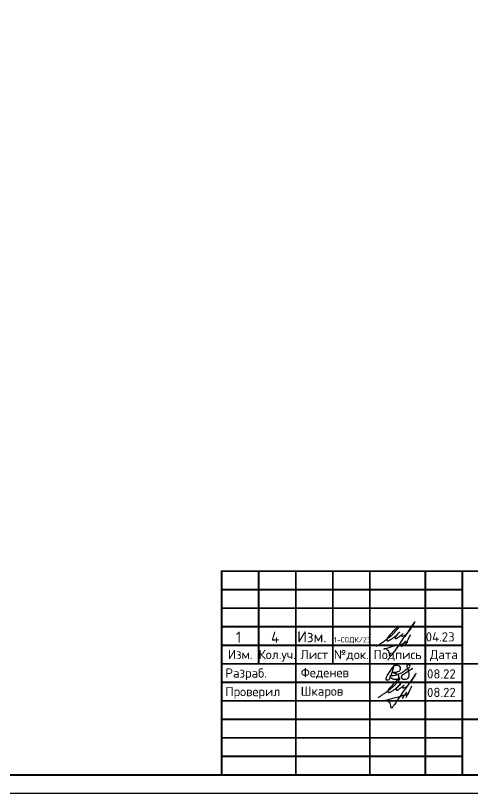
# Model space of a CAD drawing. Header units: millimetres. Extents: x -112426 to 6776, y 1218 to 38707.
# Drawn here: x 4029.8 to 4153.1, y 2272.5 to 2482.5 of the extents above; entities that cross this region are included whole.
import ezdxf
from ezdxf.enums import TextEntityAlignment as Align

# ---------------------------------------------------------------- set-up
doc = ezdxf.new("R2010")
doc.units = ezdxf.units.MM
doc.layers.add('Размерный', color=4, linetype='Continuous', lineweight=30)
doc.layers.add('рамка', color=7, linetype='Continuous')
doc.styles.add('-ISOCPEUR-', font='isocpeur.ttf')

# ---------------------------------------------------------------- blocks, each defined once
blk = doc.blocks.new('подпись')
at = {"lineweight": 30}
for points in [[(-0.82, -1.23), (-0.21, -0.8), (0.43, -0.36), (0.86, -0.08), (1.32, 0.25), (2, 0.77), (2.8, 1.4), (3.27, 1.83), (3.84, 2.36), (4.46, 3.07), (5.01, 3.73), (5.08, 3.95), (5.01, 4.03), (4.91, 4), (4.76, 3.88), (4.33, 3.49), (3.4, 2.58), (2.34, 1.43), (1.83, 0.48), (1.87, 0.23), (1.99, 0.16), (2.17, 0.16), (2.41, 0.25), (3.02, 0.6), (3.71, 1.09), (4.34, 1.62), (5.32, 2.55), (4.75, 1.98), (4.27, 1.36), (4.08, 1.05), (4.07, 0.85), (4.11, 0.78), (4.25, 0.78), (4.42, 0.84), (4.78, 1.05), (5.16, 1.3), (5.47, 1.51), (5.72, 1.73), (6.05, 1.99), (6.23, 2.18), (5.94, 1.88), (5.8, 1.63), (5.8, 1.5), (5.89, 1.44), (6.13, 1.46), (6.57, 1.6), (6.9, 1.79), (7.5, 2.39), (8.04, 3.08), (8.61, 3.92), (9.15, 4.76), (9.43, 5.33), (8, 3.26), (6.29, 0.88), (3.58, -3.07), (3.05, -3.8), (2.85, -4.05), (2.49, -2.98), (2.12, -2.39), (1.3, -1.96), (1.02, -2.03), (2.91, -1.44), (4.7, -0.96), (7.51, -0.15)], [(6.86, 0.23), (5.67, -1.43)], [(8.19, 1.85), (6.68, -1.27)]]:
    blk.add_spline(points, degree=3, dxfattribs=at)
blk = doc.blocks.new('Подпись Леха')
at = {"layer": 'рамка'}
blk.add_blockref('подпись', (2.7, 0.11), dxfattribs=at)

msp = doc.modelspace()

# ---------------------------------------------------------------- linework, layer by layer
msp.add_lwpolyline([(3086.434, 2692.459), (4275.434, 2692.459), (4275.434, 2272.459), (3086.434, 2272.459)], close=True)
at = {"const_width": 0.5}
msp.add_lwpolyline([(3106.434, 2687.459), (4270.434, 2687.459), (4270.434, 2277.459), (3106.434, 2277.459)], close=True, dxfattribs=at)
for points in [[(4085.434, 2277.459), (4085.434, 2332.459), (4270.434, 2332.459)], [(4095.434, 2332.459), (4095.434, 2307.459)], [(4105.434, 2332.459), (4105.434, 2277.459)], [(4115.434, 2332.459), (4115.434, 2307.459)], [(4125.434, 2332.459), (4125.434, 2277.459)], [(4140.434, 2332.459), (4140.434, 2277.459)], [(4150.434, 2332.459), (4150.434, 2277.459)], [(4085.434, 2327.459), (4150.434, 2327.459)], [(4085.434, 2322.459), (4150.434, 2322.459)], [(4150.434, 2322.459), (4270.434, 2322.459)], [(4085.434, 2317.459), (4150.434, 2317.459)], [(4085.434, 2312.459), (4150.434, 2312.459)], [(4085.434, 2307.459), (4270.434, 2307.459)], [(4085.434, 2302.459), (4150.434, 2302.459)], [(4085.434, 2297.459), (4150.434, 2297.459)], [(4085.434, 2292.459), (4150.434, 2292.459)], [(4150.434, 2292.459), (4270.434, 2292.459)], [(4085.434, 2287.459), (4150.434, 2287.459)], [(4085.434, 2282.459), (4150.434, 2282.459)]]:
    msp.add_lwpolyline(points, dxfattribs=at)
msp.add_lwpolyline([(4131.95, 2307.253), (4131.849, 2306.731), (4131.641, 2305.874), (4131.324, 2304.793), (4130.86, 2303.632), (4130.541, 2303.161), (4130.348, 2303.062), (4130.154, 2303.038), (4129.965, 2303.062), (4129.868, 2303.174), (4129.82, 2303.357), (4129.825, 2303.566), (4129.921, 2303.827), (4130.225, 2304.387), (4131.499, 2306.301), (4131.995, 2306.875), (4132.445, 2307.069), (4132.825, 2307.061), (4133.391, 2306.898), (4133.655, 2306.425), (4133.632, 2306.037), (4133.575, 2305.774), (4133.458, 2305.59), (4133.254, 2305.406), (4132.944, 2305.25), (4132.585, 2305.149), (4132.274, 2305.09), (4132.007, 2305.1), (4131.75, 2305.109), (4131.512, 2305.221), (4131.454, 2305.238), (4131.71, 2305.128), (4131.917, 2305.039), (4132.109, 2304.971), (4132.429, 2304.879), (4132.655, 2304.773), (4132.864, 2304.674), (4133.002, 2304.578), (4133.154, 2304.307), (4133.177, 2304.057), (4133.201, 2303.81), (4133.146, 2303.565), (4132.951, 2303.347), (4132.708, 2303.237), (4132.411, 2303.206), (4132.122, 2303.222), (4131.879, 2303.235), (4131.654, 2303.339), (4131.415, 2303.449), (4131.232, 2303.533), (4131.122, 2303.636), (4130.984, 2303.765), (4130.9, 2303.976), (4130.904, 2304.166), (4131.017, 2304.23), (4131.349, 2304.264), (4131.85, 2304.315), (4132.259, 2304.401), (4132.552, 2304.462), (4132.801, 2304.572), (4133.236, 2304.728), (4133.711, 2304.889), (4134.072, 2305.06), (4134.273, 2305.202), (4134.571, 2305.413), (4134.97, 2305.696), (4135.353, 2305.967), (4135.651, 2306.178), (4136.015, 2306.436), (4136.27, 2306.616), (4136.322, 2306.859), (4136.267, 2307.063), (4136.095, 2307.172), (4135.845, 2307.188), (4135.595, 2307.157), (4135.443, 2307.063), (4135.389, 2306.883), (4135.419, 2306.682), (4135.492, 2306.462), (4135.668, 2306.066), (4135.859, 2305.518), (4135.908, 2305.254), (4135.923, 2304.936), (4135.939, 2304.199), (4135.892, 2303.862), (4135.65, 2303.541), (4135.407, 2303.33), (4135.093, 2303.236), (4134.748, 2303.189), (4134.442, 2303.228), (4134.207, 2303.377), (4134.082, 2303.635), (4134.011, 2303.933), (4134.051, 2304.215), (4134.215, 2304.434), (4135.359, 2305.17), (4135.791, 2305.476), (4136.598, 2306.001), (4137.072, 2306.309)])

# ---------------------------------------------------------------- block references
for p in [(4125.486, 2313.362), (4125.79, 2299.428)]:
    msp.add_blockref('Подпись Леха', p)

# ---------------------------------------------------------------- texts
at = {"style": '-ISOCPEUR-'}
for s, p in [('Изм.', (4090.434, 2309.959)), ('Кол.уч.', (4100.434, 2309.959)), ('Лист', (4110.434, 2309.959)), ('№док.', (4120.434, 2309.959)), ('Подпись', (4132.934, 2309.959)), ('Дата', (4145.434, 2309.959))]:
    msp.add_text(s, height=2.5, dxfattribs=at).set_placement(p, align=Align.MIDDLE_CENTER)
for s, p in [('Разраб.', (4086.434, 2304.959)), ('Феденев', (4106.774, 2305.074)), ('Проверил', (4086.434, 2299.959)), ('Шкаров', (4106.774, 2300.074))]:
    msp.add_text(s, height=2.5, dxfattribs=at).set_placement(p, align=Align.MIDDLE_LEFT)
at = {"layer": 'Размерный', "color": 0, "style": '-ISOCPEUR-'}
for s, height, p in [('1', 3, (4089.231, 2313.127)), ('4', 3, (4098.749, 2313.135)), ('Изм.', 3, (4105.813, 2313.254)), ('1-СОДК/23', 1.4, (4115.762, 2313.254)), ('04.23', 2.5, (4140.523, 2313.475)), ('08.22', 2.5, (4140.889, 2303.481)), ('08.22', 2.5, (4140.889, 2298.481))]:
    msp.add_text(s, height=height, dxfattribs=at).set_placement(p)

doc.saveas('drawing.dxf')
